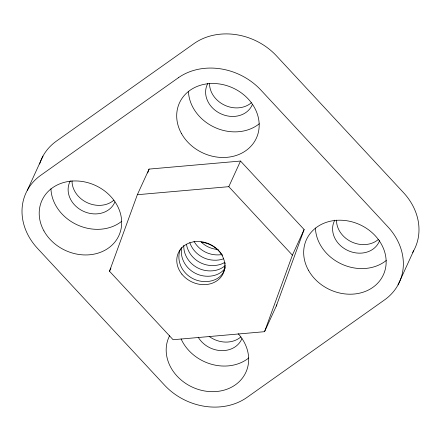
<?xml version="1.0" encoding="UTF-8"?>
<svg xmlns="http://www.w3.org/2000/svg" width="441" height="441" viewBox="0 0 441 441"><rect width="100%" height="100%" fill="white"/><g stroke="black" fill="none" stroke-linecap="round" stroke-linejoin="round"><path stroke-width="0.66" d="M276.854 304.825L264.556 331.687L173.109 339.724L109.5 271.237L137.344 194.713L149.075 169.09L240.521 161.053L304.13 229.541L276.286 306.065M147.669 172.949L149.075 169.09M264.556 331.687L292.4 255.163L304.13 229.541M27.331 190.258L42.97 156.097M109.5 271.237L110.928 268.117M137.344 194.713L228.796 186.675L240.521 161.053M398.03 284.903L413.669 250.742M228.796 186.675L292.4 255.163M39.618 164.019A59.932 50.709 24.6 0 1 56.31 141.192L193.93 43.637A59.932 50.709 24.6 0 1 276.391 55.764L403.487 192.618A59.932 50.709 24.6 0 1 412.671 252.461M378.356 239.469A24.679 20.881 24.6 0 1 351.753 241.982A24.679 20.881 24.6 0 1 336.494 220.092M251.376 102.747A24.679 20.881 24.6 0 1 224.778 105.261A24.679 20.881 24.6 0 1 209.519 83.371M113.883 200.214A24.679 20.881 24.6 0 1 87.279 202.728A24.679 20.881 24.6 0 1 72.021 180.838M240.863 336.935A24.679 20.881 24.6 0 1 209.172 336.428M259.302 123.756A42.303 35.798 24.6 0 1 214.761 127.41A42.303 35.798 24.6 0 1 188.439 91.298M121.804 221.222A42.303 35.798 24.6 0 1 77.269 224.877A42.303 35.798 24.6 0 1 50.941 188.765M238.173 333.683A42.303 35.798 24.6 0 1 239.005 381.862A42.303 35.798 24.6 0 1 185.644 383.389A42.303 35.798 24.6 0 1 169.653 335.651M248.785 357.943A42.303 35.798 24.6 0 1 181.108 338.942M379.624 240.543A24.679 20.881 24.6 0 1 348.015 250.598A24.679 20.881 24.6 0 1 334.802 220.142M241.883 338.644A24.679 20.881 24.6 0 1 221.299 350.628A24.679 20.881 24.6 0 1 198.185 337.189M114.908 201.923A24.679 20.881 24.6 0 1 83.178 211.178A24.679 20.881 24.6 0 1 70.328 180.887M252.401 104.456A24.679 20.881 24.6 0 1 220.671 113.712A24.679 20.881 24.6 0 1 207.821 83.421M386.277 260.477A42.303 35.798 24.6 0 1 341.736 264.131A42.303 35.798 24.6 0 1 315.414 228.019M194.012 241.304A24.349 21.857 29.4 0 0 213.334 254.589A24.349 19.084 21.2 0 0 222.099 254.518M201.002 241.911A24.349 21.857 29.4 0 0 215.781 249.253A24.349 19.084 21.2 0 0 218.262 249.512M189.801 242.616A24.349 21.857 29.4 0 0 210.892 259.925A24.349 19.084 21.2 0 0 223.664 258.773M180.567 248.856A24.349 21.857 29.4 0 0 201.118 281.275A24.349 19.084 21.2 0 0 225.114 266.48M181.753 247.451A24.349 21.857 29.4 0 0 203.56 275.939A24.349 19.084 21.2 0 0 225.23 267.908M186.455 244.226A24.349 21.857 29.4 0 0 208.45 265.262A24.349 19.084 21.2 0 0 224.789 262.378M225.345 265.399A24.349 19.084 21.2 0 1 206.008 270.598A24.349 21.857 29.4 0 1 183.787 245.334M201.769 242.203A24.349 19.084 21.2 0 1 222.407 255.411M225.037 262.786A24.349 19.084 21.2 0 1 225.158 264.027M178.291 77.798L40.671 175.353A59.932 50.709 24.6 0 0 37.513 248.382L164.609 385.236A59.932 50.709 24.6 0 0 247.07 397.363L384.69 299.808A59.932 50.709 24.6 0 0 387.848 226.773L260.752 89.925A59.932 50.709 24.6 0 0 178.291 77.798M181.422 133.436A42.303 35.798 24.6 0 0 252.814 144.031A42.303 35.798 24.6 0 0 219.579 83.988A42.303 35.798 24.6 0 0 181.422 133.436M43.929 230.902A42.303 35.798 24.6 0 0 115.316 241.497A42.303 35.798 24.6 0 0 82.081 181.455A42.303 35.798 24.6 0 0 43.929 230.902M308.402 270.157A42.303 35.798 24.6 0 0 379.789 280.752A42.303 35.798 24.6 0 0 346.554 220.709A42.303 35.798 24.6 0 0 308.402 270.157M181.852 274.093A24.679 20.881 24.6 0 0 223.129 273.646A24.679 20.881 24.6 0 0 197.518 241.486A24.679 20.881 24.6 0 0 181.852 274.093"/></g></svg>
